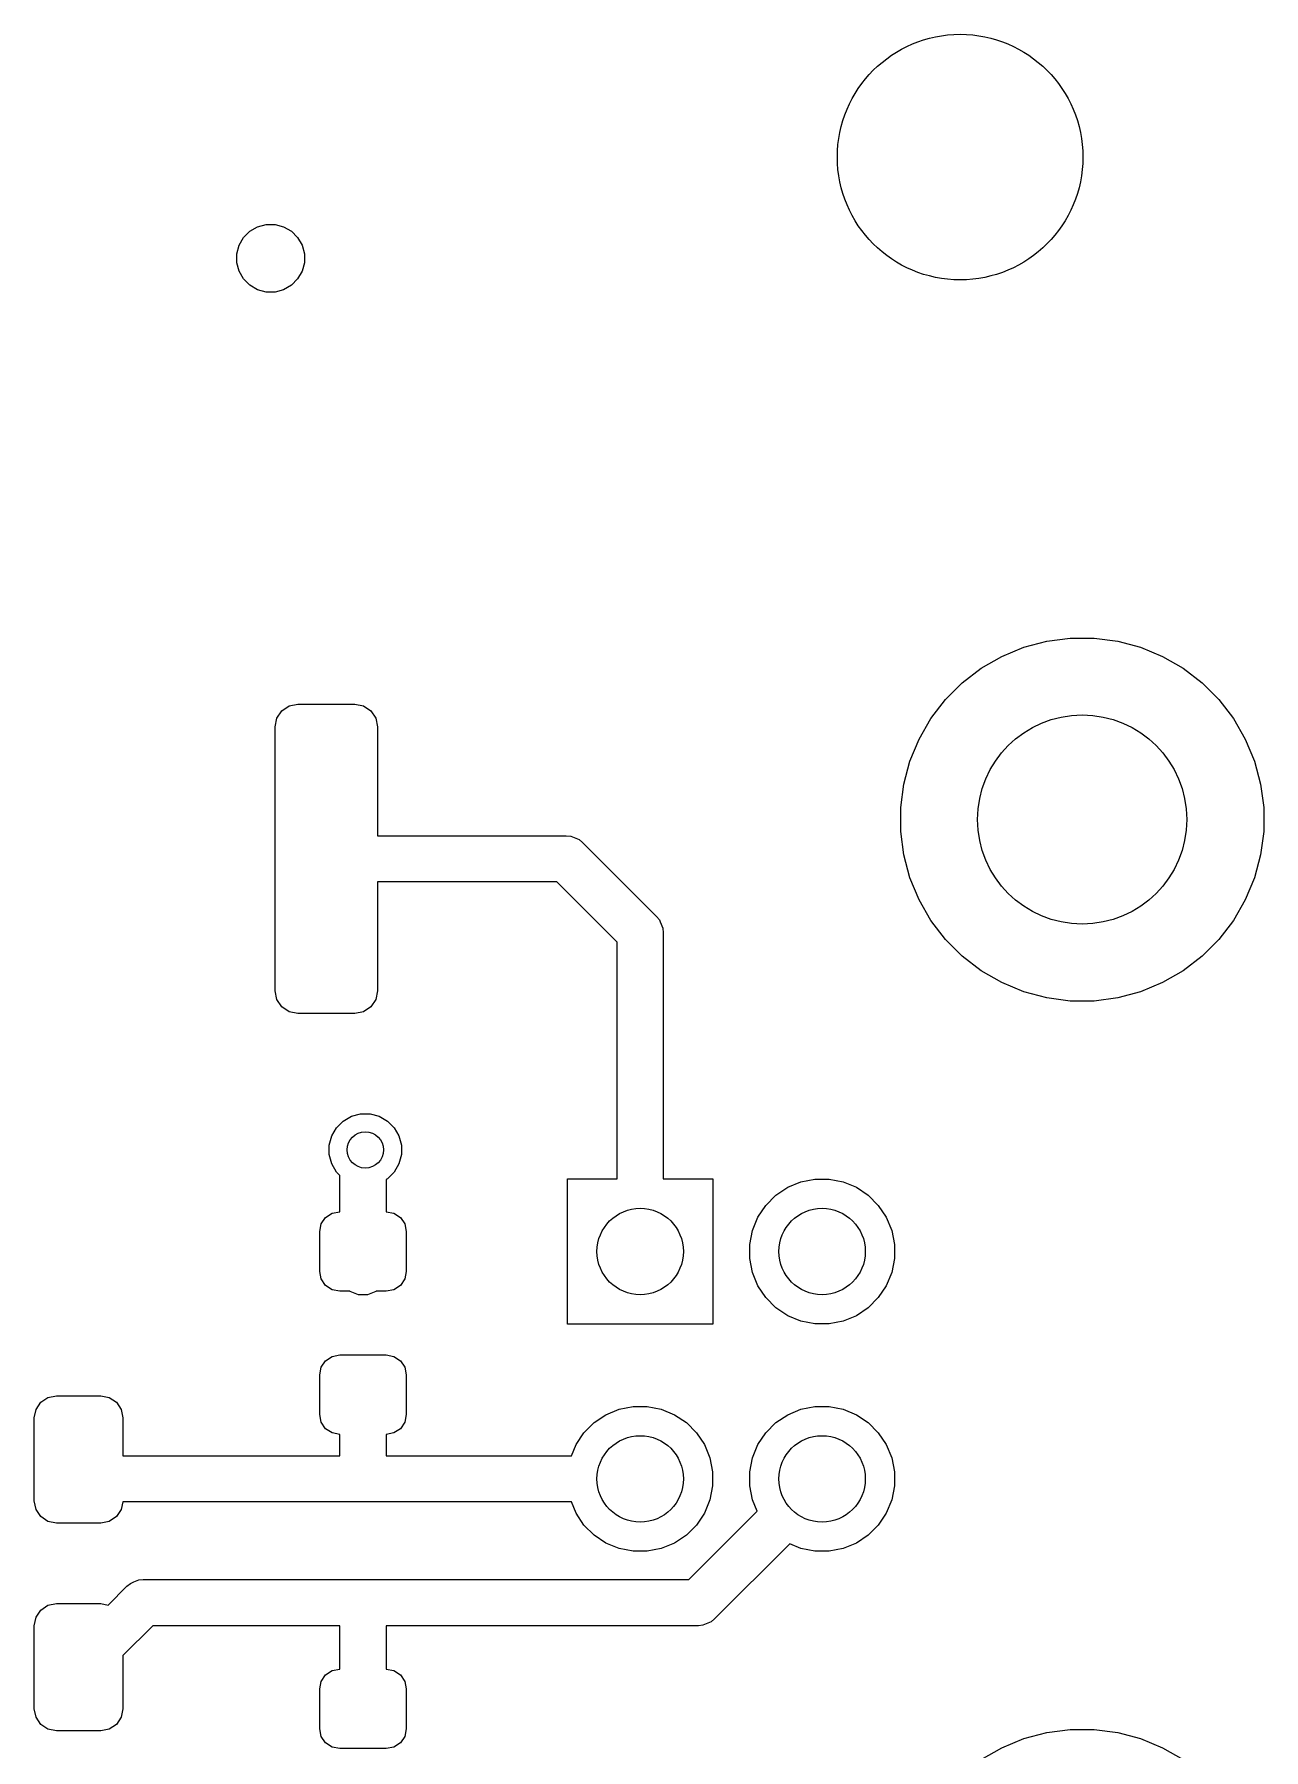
# Model space of a CAD drawing. Header units: inches. Extents: x 4.77 to 7.1, y -3.93 to -2.65.
# Drawn here: x 6.568 to 7.1, y -3.426 to -2.683 of the extents above; entities that cross this region are included whole.
import ezdxf

# ---------------------------------------------------------------- set-up
doc = ezdxf.new("R2010")
doc.units = ezdxf.units.IN
doc.header["$MEASUREMENT"] = 0
doc.layers.add('BLACK', color=250, linetype='CONTINUOUS')

msp = doc.modelspace()

# ---------------------------------------------------------------- linework, layer by layer
at = {"layer": 'BLACK', "linetype": 'CONTINUOUS'}
for p, q in [((6.65829, -2.77101), (6.66101, -2.76829)), ((6.66101, -2.76829), (6.66435, -2.76636)), ((6.66435, -2.76636), (6.66807, -2.76536)), ((6.66807, -2.76536), (6.67193, -2.76536)), ((6.67193, -2.76536), (6.67565, -2.76636)), ((6.67565, -2.76636), (6.67899, -2.76829)), ((6.67899, -2.76829), (6.68171, -2.77101)), ((6.65536, -2.77807), (6.65636, -2.77435)), ((6.65636, -2.77435), (6.65829, -2.77101)), ((6.68171, -2.77101), (6.68364, -2.77435)), ((6.68364, -2.77435), (6.68464, -2.77807)), ((6.65536, -2.78193), (6.65536, -2.77807)), ((6.65636, -2.78565), (6.65536, -2.78193)), ((6.68464, -2.78193), (6.68364, -2.78565)), ((6.68464, -2.77807), (6.68464, -2.78193)), ((6.65829, -2.78899), (6.65636, -2.78565)), ((6.66101, -2.79171), (6.65829, -2.78899)), ((6.66435, -2.79364), (6.66101, -2.79171)), ((6.67899, -2.79171), (6.67565, -2.79364)), ((6.68171, -2.78899), (6.67899, -2.79171)), ((6.68364, -2.78565), (6.68171, -2.78899)), ((6.66807, -2.79464), (6.66435, -2.79364)), ((6.67193, -2.79464), (6.66807, -2.79464)), ((6.67565, -2.79364), (6.67193, -2.79464)), ((6.99603, -2.94843), (7.00598, -2.94576)), ((7.00598, -2.94576), (7.01619, -2.94442)), ((7.01619, -2.94442), (7.02649, -2.94442)), ((7.02649, -2.94442), (7.0367, -2.94576)), ((7.0367, -2.94576), (7.04665, -2.94843)), ((6.97759, -2.95752), (6.98651, -2.95237)), ((6.98651, -2.95237), (6.99603, -2.94843)), ((7.04665, -2.94843), (7.05616, -2.95237)), ((7.05616, -2.95237), (7.06508, -2.95752)), ((6.96942, -2.96379), (6.97759, -2.95752)), ((7.06508, -2.95752), (7.07326, -2.96379)), ((6.96214, -2.97108), (6.96942, -2.96379)), ((7.07326, -2.96379), (7.08054, -2.97108)), ((6.67276, -2.97915), (6.67489, -2.97595)), ((6.67489, -2.97595), (6.67808, -2.97382)), ((6.67808, -2.97382), (6.68185, -2.97307)), ((6.68185, -2.97307), (6.70646, -2.97307)), ((6.70646, -2.97307), (6.71022, -2.97382)), ((6.71022, -2.97382), (6.71342, -2.97595)), ((6.71342, -2.97595), (6.71555, -2.97915)), ((6.95587, -2.97925), (6.96214, -2.97108)), ((7.08054, -2.97108), (7.08681, -2.97925)), ((6.67201, -2.98291), (6.67276, -2.97915)), ((6.67201, -3.09709), (6.67201, -2.98291)), ((6.71555, -2.97915), (6.7163, -2.98291)), ((6.7163, -2.98291), (6.7163, -3.03)), ((6.95072, -2.98817), (6.95587, -2.97925)), ((7.08681, -2.97925), (7.09196, -2.98817)), ((6.94678, -2.99768), (6.95072, -2.98817)), ((7.09196, -2.98817), (7.0959, -2.99768)), ((6.94411, -3.00763), (6.94678, -2.99768)), ((7.0959, -2.99768), (7.09857, -3.00763)), ((6.94277, -3.01784), (6.94411, -3.00763)), ((7.09857, -3.00763), (7.09991, -3.01784)), ((6.94277, -3.02814), (6.94277, -3.01784)), ((7.09991, -3.01784), (7.09991, -3.02814)), ((6.94411, -3.03835), (6.94277, -3.02814)), ((7.09991, -3.02814), (7.09857, -3.03835)), ((6.7163, -3.03), (6.798, -3.03)), ((6.798, -3.03), (6.79995, -3.03019)), ((6.79995, -3.03019), (6.80356, -3.03169)), ((6.80356, -3.03169), (6.80356, -3.03169)), ((6.80356, -3.03169), (6.80507, -3.03293)), ((6.80507, -3.03293), (6.83707, -3.06493)), ((6.94678, -3.0483), (6.94411, -3.03835)), ((7.09857, -3.03835), (7.0959, -3.0483)), ((6.79386, -3.05), (6.7163, -3.05)), ((6.7163, -3.05), (6.7163, -3.09709)), ((6.82, -3.07614), (6.79386, -3.05)), ((6.95072, -3.05782), (6.94678, -3.0483)), ((7.0959, -3.0483), (7.09196, -3.05782)), ((6.95587, -3.06674), (6.95072, -3.05782)), ((7.09196, -3.05782), (7.08681, -3.06674)), ((6.83707, -3.06493), (6.83831, -3.06644)), ((6.83831, -3.06644), (6.83831, -3.06644)), ((6.83831, -3.06644), (6.83864, -3.06723)), ((6.96214, -3.07491), (6.95587, -3.06674)), ((7.08681, -3.06674), (7.08054, -3.07491)), ((6.83864, -3.06723), (6.83981, -3.07005)), ((6.83981, -3.07005), (6.83981, -3.07005)), ((6.83981, -3.07005), (6.84, -3.072)), ((6.84, -3.072), (6.84, -3.1785)), ((6.82, -3.1785), (6.82, -3.07614)), ((6.96942, -3.08219), (6.96214, -3.07491)), ((7.08054, -3.07491), (7.07326, -3.08219)), ((6.97759, -3.08846), (6.96942, -3.08219)), ((6.98651, -3.09361), (6.97759, -3.08846)), ((7.06508, -3.08846), (7.05616, -3.09361)), ((7.07326, -3.08219), (7.06508, -3.08846)), ((6.99603, -3.09755), (6.98651, -3.09361)), ((7.05616, -3.09361), (7.04665, -3.09755)), ((6.67276, -3.10085), (6.67201, -3.09709)), ((6.67489, -3.10405), (6.67276, -3.10085)), ((6.67808, -3.10618), (6.67489, -3.10405)), ((6.71342, -3.10405), (6.71022, -3.10618)), ((6.71555, -3.10085), (6.71342, -3.10405)), ((6.7163, -3.09709), (6.71555, -3.10085)), ((7.00598, -3.10022), (6.99603, -3.09755)), ((7.01619, -3.10156), (7.00598, -3.10022)), ((7.02649, -3.10156), (7.01619, -3.10156)), ((7.0367, -3.10022), (7.02649, -3.10156)), ((7.04665, -3.09755), (7.0367, -3.10022)), ((6.68185, -3.10693), (6.67808, -3.10618)), ((6.70646, -3.10693), (6.68185, -3.10693)), ((6.71022, -3.10618), (6.70646, -3.10693)), ((6.69851, -3.15641), (6.70141, -3.15351)), ((6.70141, -3.15351), (6.70497, -3.15145)), ((6.70497, -3.15145), (6.70894, -3.15039)), ((6.70894, -3.15039), (6.71306, -3.15039)), ((6.71306, -3.15039), (6.71703, -3.15145)), ((6.71703, -3.15145), (6.72059, -3.15351)), ((6.72059, -3.15351), (6.72349, -3.15641)), ((6.69539, -3.16394), (6.69645, -3.15997)), ((6.69645, -3.15997), (6.69851, -3.15641)), ((6.72349, -3.15641), (6.72555, -3.15997)), ((6.72555, -3.15997), (6.72661, -3.16394)), ((6.69539, -3.16806), (6.69539, -3.16394)), ((6.69645, -3.17203), (6.69539, -3.16806)), ((6.72661, -3.16806), (6.72555, -3.17203)), ((6.72661, -3.16394), (6.72661, -3.16806)), ((6.69851, -3.17559), (6.69645, -3.17203)), ((6.7, -3.17708), (6.69851, -3.17559)), ((6.7, -3.19277), (6.7, -3.17708)), ((6.72349, -3.17559), (6.72059, -3.17849)), ((6.72555, -3.17203), (6.72349, -3.17559)), ((6.72059, -3.17849), (6.72, -3.17883)), ((6.72, -3.17883), (6.72, -3.19277)), ((6.7985, -3.2415), (6.7985, -3.1785)), ((6.7985, -3.1785), (6.82, -3.1785)), ((6.84, -3.1785), (6.8615, -3.1785)), ((6.8615, -3.1785), (6.8615, -3.2415)), ((6.88439, -3.19002), (6.88876, -3.18565)), ((6.88876, -3.18565), (6.89389, -3.18222)), ((6.89389, -3.18222), (6.8996, -3.17986)), ((6.8996, -3.17986), (6.90565, -3.17866)), ((6.90565, -3.17866), (6.91183, -3.17866)), ((6.91183, -3.17866), (6.91788, -3.17986)), ((6.91788, -3.17986), (6.92359, -3.18222)), ((6.92359, -3.18222), (6.92872, -3.18565)), ((6.92872, -3.18565), (6.93309, -3.19002)), ((6.69662, -3.19343), (6.69991, -3.19277)), ((6.69991, -3.19277), (6.7, -3.19277)), ((6.72, -3.19277), (6.72009, -3.19277)), ((6.72009, -3.19277), (6.72338, -3.19343)), ((6.88096, -3.19515), (6.88439, -3.19002)), ((6.93309, -3.19002), (6.93652, -3.19515)), ((6.6913, -3.20138), (6.69195, -3.19809)), ((6.69195, -3.19809), (6.69382, -3.19529)), ((6.69382, -3.19529), (6.69662, -3.19343)), ((6.72338, -3.19343), (6.72618, -3.19529)), ((6.72618, -3.19529), (6.72805, -3.19809)), ((6.72805, -3.19809), (6.7287, -3.20138)), ((6.8786, -3.20086), (6.88096, -3.19515)), ((6.93652, -3.19515), (6.93888, -3.20086)), ((6.6913, -3.21861), (6.6913, -3.20138)), ((6.7287, -3.20138), (6.7287, -3.21861)), ((6.8774, -3.20691), (6.8786, -3.20086)), ((6.8774, -3.21309), (6.8774, -3.20691)), ((6.93888, -3.20086), (6.94008, -3.20691)), ((6.94008, -3.20691), (6.94008, -3.21309)), ((6.8786, -3.21914), (6.8774, -3.21309)), ((6.94008, -3.21309), (6.93888, -3.21914)), ((6.69195, -3.2219), (6.6913, -3.21861)), ((6.69382, -3.2247), (6.69195, -3.2219)), ((6.72805, -3.2219), (6.72618, -3.2247)), ((6.7287, -3.21861), (6.72805, -3.2219)), ((6.88096, -3.22485), (6.8786, -3.21914)), ((6.93888, -3.21914), (6.93652, -3.22485)), ((6.69662, -3.22656), (6.69382, -3.2247)), ((6.69991, -3.22722), (6.69662, -3.22656)), ((6.70435, -3.22722), (6.69991, -3.22722)), ((6.70444, -3.22731), (6.70435, -3.22722)), ((6.70805, -3.2288), (6.70444, -3.22731)), ((6.71195, -3.2288), (6.70805, -3.2288)), ((6.71556, -3.22731), (6.71195, -3.2288)), ((6.71565, -3.22722), (6.71556, -3.22731)), ((6.72009, -3.22722), (6.71565, -3.22722)), ((6.72338, -3.22656), (6.72009, -3.22722)), ((6.72618, -3.2247), (6.72338, -3.22656)), ((6.88439, -3.22998), (6.88096, -3.22485)), ((6.88876, -3.23435), (6.88439, -3.22998)), ((6.93309, -3.22998), (6.92872, -3.23435)), ((6.93652, -3.22485), (6.93309, -3.22998)), ((6.89389, -3.23778), (6.88876, -3.23435)), ((6.92872, -3.23435), (6.92359, -3.23778)), ((6.8615, -3.2415), (6.7985, -3.2415)), ((6.8996, -3.24014), (6.89389, -3.23778)), ((6.90565, -3.24134), (6.8996, -3.24014)), ((6.91183, -3.24134), (6.90565, -3.24134)), ((6.91788, -3.24014), (6.91183, -3.24134)), ((6.92359, -3.23778), (6.91788, -3.24014)), ((6.69195, -3.2601), (6.69382, -3.2573)), ((6.69382, -3.2573), (6.69662, -3.25544)), ((6.69662, -3.25544), (6.69991, -3.25478)), ((6.69991, -3.25478), (6.72009, -3.25478)), ((6.72009, -3.25478), (6.72338, -3.25544)), ((6.72338, -3.25544), (6.72618, -3.2573)), ((6.72618, -3.2573), (6.72805, -3.2601)), ((6.6913, -3.26339), (6.69195, -3.2601)), ((6.6913, -3.28062), (6.6913, -3.26339)), ((6.72805, -3.2601), (6.7287, -3.26339)), ((6.7287, -3.26339), (6.7287, -3.28062)), ((6.57053, -3.27525), (6.57364, -3.27317)), ((6.57364, -3.27317), (6.57731, -3.27244)), ((6.57731, -3.27244), (6.59651, -3.27244)), ((6.59651, -3.27244), (6.60018, -3.27317)), ((6.60018, -3.27317), (6.60329, -3.27525)), ((6.56772, -3.28204), (6.56845, -3.27836)), ((6.56772, -3.31796), (6.56772, -3.28204)), ((6.56845, -3.27836), (6.57053, -3.27525)), ((6.60329, -3.27525), (6.60537, -3.27836)), ((6.60537, -3.27836), (6.6061, -3.28204)), ((6.6061, -3.28204), (6.6061, -3.29843)), ((6.69195, -3.28391), (6.6913, -3.28062)), ((6.7287, -3.28062), (6.72805, -3.28391)), ((6.81002, -3.28408), (6.81515, -3.28065)), ((6.81515, -3.28065), (6.82086, -3.27829)), ((6.82086, -3.27829), (6.82691, -3.27708)), ((6.82691, -3.27708), (6.83309, -3.27708)), ((6.83309, -3.27708), (6.83914, -3.27829)), ((6.83914, -3.27829), (6.84485, -3.28065)), ((6.84485, -3.28065), (6.84998, -3.28408)), ((6.88876, -3.28408), (6.89389, -3.28065)), ((6.89389, -3.28065), (6.8996, -3.27829)), ((6.8996, -3.27829), (6.90565, -3.27708)), ((6.90565, -3.27708), (6.91183, -3.27708)), ((6.91183, -3.27708), (6.91788, -3.27829)), ((6.91788, -3.27829), (6.92359, -3.28065)), ((6.92359, -3.28065), (6.92872, -3.28408)), ((6.69382, -3.28671), (6.69195, -3.28391)), ((6.69662, -3.28857), (6.69382, -3.28671)), ((6.69991, -3.28923), (6.69662, -3.28857)), ((6.7, -3.28923), (6.69991, -3.28923)), ((6.7, -3.29843), (6.7, -3.28923)), ((6.72009, -3.28923), (6.72, -3.28923)), ((6.72, -3.28923), (6.72, -3.29843)), ((6.72338, -3.28857), (6.72009, -3.28923)), ((6.72618, -3.28671), (6.72338, -3.28857)), ((6.72805, -3.28391), (6.72618, -3.28671)), ((6.80222, -3.29358), (6.80565, -3.28844)), ((6.80565, -3.28844), (6.81002, -3.28408)), ((6.84998, -3.28408), (6.85435, -3.28844)), ((6.85435, -3.28844), (6.85778, -3.29358)), ((6.88096, -3.29358), (6.88439, -3.28844)), ((6.88439, -3.28844), (6.88876, -3.28408)), ((6.92872, -3.28408), (6.93309, -3.28844)), ((6.93309, -3.28844), (6.93652, -3.29358)), ((6.80022, -3.29843), (6.80222, -3.29358)), ((6.85778, -3.29358), (6.86014, -3.29928)), ((6.8786, -3.29928), (6.88096, -3.29358)), ((6.93652, -3.29358), (6.93888, -3.29928)), ((6.6061, -3.29843), (6.7, -3.29843)), ((6.72, -3.29843), (6.80022, -3.29843)), ((6.86014, -3.29928), (6.86134, -3.30534)), ((6.8774, -3.30534), (6.8786, -3.29928)), ((6.93888, -3.29928), (6.94008, -3.30534)), ((6.86134, -3.31151), (6.86014, -3.31757)), ((6.86134, -3.30534), (6.86134, -3.31151)), ((6.8774, -3.31151), (6.8774, -3.30534)), ((6.8786, -3.31757), (6.8774, -3.31151)), ((6.94008, -3.31151), (6.93888, -3.31757)), ((6.94008, -3.30534), (6.94008, -3.31151)), ((6.56845, -3.32164), (6.56772, -3.31796)), ((6.60601, -3.31843), (6.60537, -3.32164)), ((6.70743, -3.31843), (6.60601, -3.31843)), ((6.80022, -3.31843), (6.70743, -3.31843)), ((6.80222, -3.32327), (6.80022, -3.31843)), ((6.86014, -3.31757), (6.85778, -3.32327)), ((6.88061, -3.32242), (6.8786, -3.31757)), ((6.93888, -3.31757), (6.93652, -3.32327)), ((6.57053, -3.32475), (6.56845, -3.32164)), ((6.57364, -3.32683), (6.57053, -3.32475)), ((6.57731, -3.32756), (6.57364, -3.32683)), ((6.60018, -3.32683), (6.59651, -3.32756)), ((6.60329, -3.32475), (6.60018, -3.32683)), ((6.60537, -3.32164), (6.60329, -3.32475)), ((6.80565, -3.32841), (6.80222, -3.32327)), ((6.85102, -3.352), (6.88061, -3.32242)), ((6.85778, -3.32327), (6.85435, -3.32841)), ((6.93652, -3.32327), (6.93309, -3.32841)), ((6.59651, -3.32756), (6.57731, -3.32756)), ((6.81002, -3.33277), (6.80565, -3.32841)), ((6.81515, -3.3362), (6.81002, -3.33277)), ((6.84998, -3.33277), (6.84485, -3.3362)), ((6.85435, -3.32841), (6.84998, -3.33277)), ((6.92872, -3.33277), (6.92359, -3.3362)), ((6.93309, -3.32841), (6.92872, -3.33277)), ((6.82086, -3.33857), (6.81515, -3.3362)), ((6.82691, -3.33977), (6.82086, -3.33857)), ((6.83309, -3.33977), (6.82691, -3.33977)), ((6.83914, -3.33857), (6.83309, -3.33977)), ((6.84485, -3.3362), (6.83914, -3.33857)), ((6.89475, -3.33656), (6.86224, -3.36907)), ((6.8996, -3.33857), (6.89475, -3.33656)), ((6.90565, -3.33977), (6.8996, -3.33857)), ((6.91183, -3.33977), (6.90565, -3.33977)), ((6.91788, -3.33857), (6.91183, -3.33977)), ((6.92359, -3.3362), (6.91788, -3.33857)), ((6.59969, -3.36307), (6.60784, -3.35493)), ((6.60784, -3.35493), (6.60935, -3.35369)), ((6.60935, -3.35369), (6.61085, -3.35307)), ((6.60935, -3.35369), (6.60935, -3.35369)), ((6.61085, -3.35307), (6.61296, -3.35219)), ((6.61296, -3.35219), (6.61491, -3.352)), ((6.61296, -3.35219), (6.61296, -3.35219)), ((6.61491, -3.352), (6.705, -3.352)), ((6.705, -3.352), (6.85102, -3.352)), ((6.57053, -3.36525), (6.57364, -3.36317)), ((6.57364, -3.36317), (6.57731, -3.36244)), ((6.57731, -3.36244), (6.59651, -3.36244)), ((6.59651, -3.36244), (6.59969, -3.36307)), ((6.56772, -3.37204), (6.56845, -3.36836)), ((6.56845, -3.36836), (6.57053, -3.36525)), ((6.86072, -3.37031), (6.85712, -3.37181)), ((6.86224, -3.36907), (6.86072, -3.37031)), ((6.86072, -3.37031), (6.86072, -3.37031)), ((6.56772, -3.40796), (6.56772, -3.37204)), ((6.61905, -3.372), (6.6061, -3.38495)), ((6.7, -3.372), (6.61905, -3.372)), ((6.7, -3.39077), (6.7, -3.372)), ((6.85517, -3.372), (6.72, -3.372)), ((6.72, -3.372), (6.72, -3.39077)), ((6.85712, -3.37181), (6.85517, -3.372)), ((6.6061, -3.38495), (6.6061, -3.40796)), ((6.69195, -3.39608), (6.69382, -3.39329)), ((6.69382, -3.39329), (6.69662, -3.39142)), ((6.69662, -3.39142), (6.69991, -3.39077)), ((6.69991, -3.39077), (6.7, -3.39077)), ((6.72, -3.39077), (6.72009, -3.39077)), ((6.72009, -3.39077), (6.72338, -3.39142)), ((6.72338, -3.39142), (6.72618, -3.39329)), ((6.72618, -3.39329), (6.72805, -3.39608)), ((6.6913, -3.39938), (6.69195, -3.39608)), ((6.6913, -3.4166), (6.6913, -3.39938)), ((6.72805, -3.39608), (6.7287, -3.39938)), ((6.7287, -3.39938), (6.7287, -3.4166)), ((6.56845, -3.41163), (6.56772, -3.40796)), ((6.6061, -3.40796), (6.60537, -3.41163)), ((6.57053, -3.41475), (6.56845, -3.41163)), ((6.57364, -3.41683), (6.57053, -3.41475)), ((6.60329, -3.41475), (6.60018, -3.41683)), ((6.60537, -3.41163), (6.60329, -3.41475)), ((6.57731, -3.41756), (6.57364, -3.41683)), ((6.59651, -3.41756), (6.57731, -3.41756)), ((6.60018, -3.41683), (6.59651, -3.41756)), ((6.69195, -3.4199), (6.6913, -3.4166)), ((6.69382, -3.42269), (6.69195, -3.4199)), ((6.69662, -3.42456), (6.69382, -3.42269)), ((6.72618, -3.42269), (6.72338, -3.42456)), ((6.72805, -3.4199), (6.72618, -3.42269)), ((6.7287, -3.4166), (6.72805, -3.4199)), ((6.98651, -3.42481), (6.99603, -3.42087)), ((6.99603, -3.42087), (7.00598, -3.41821)), ((7.00598, -3.41821), (7.01619, -3.41686)), ((7.01619, -3.41686), (7.02649, -3.41686)), ((7.02649, -3.41686), (7.0367, -3.41821)), ((7.0367, -3.41821), (7.04665, -3.42087)), ((7.04665, -3.42087), (7.05616, -3.42481)), ((6.69991, -3.42522), (6.69662, -3.42456)), ((6.72009, -3.42522), (6.69991, -3.42522)), ((6.72338, -3.42456), (6.72009, -3.42522)), ((6.97759, -3.42996), (6.98651, -3.42481)), ((7.05616, -3.42481), (7.06508, -3.42996))]:
    msp.add_line(p, q, dxfattribs=at)
at = {"layer": 'BLACK'}
for centre, radius in [((6.9685, -2.73622), 0.05315), ((6.9685, -2.73622), 0.05315), ((7.02134, -3.02299), 0.04528), ((6.711, -3.166), 0.00787), ((6.83, -3.21), 0.0187), ((6.90874, -3.21), 0.0187), ((6.83, -3.30843), 0.0187), ((6.90874, -3.30843), 0.0187)]:
    msp.add_circle(centre, radius, dxfattribs=at)
at = {"layer": 'WHITE'}
for centre, radius in [((7.02134, -3.02299), 0.04528), ((6.711, -3.166), 0.00787), ((6.83, -3.21), 0.0187), ((6.90874, -3.21), 0.0187), ((6.83, -3.30843), 0.0187), ((6.90874, -3.30843), 0.0187)]:
    msp.add_circle(centre, radius, dxfattribs=at)

doc.saveas('drawing.dxf')
